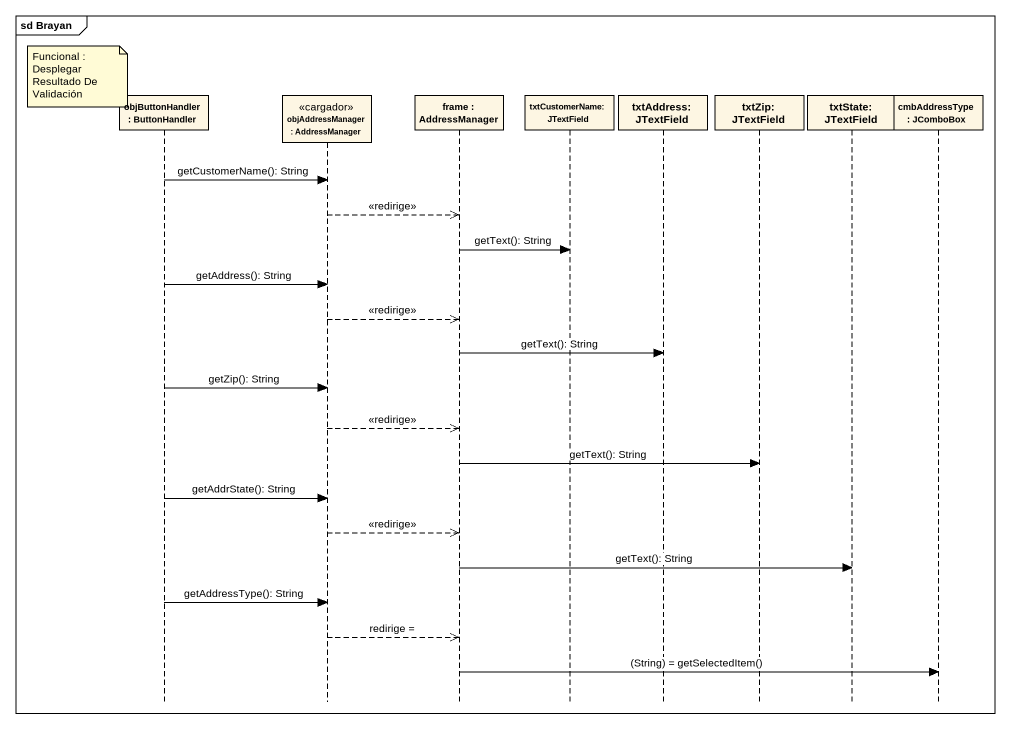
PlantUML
@startuml
mainframe sd Brayan
hide footbox
participant "objButtonHandler : ButtonHandler" as objButtonHandler
participant "objAddressManager : AddressManager" as objAddressManager <<cargador>>
participant "frame : AddressManager" as frame_
participant "txtCustomerName: JTextField" as txtCustomerName_JTextField
participant "txtAddress: JTextField" as txtAddress_JTextField
participant "txtZip: JTextField" as txtZip_JTextField
participant "txtState: JTextField" as txtState_JTextField
participant "cmbAddressType : JComboBox" as cmbAddressType_JComboBox

note left of objButtonHandler : Funcional : Desplegar Resultado De Validación
objButtonHandler -> objAddressManager : getCustomerName(): String
objAddressManager -->> frame_ : <<redirige>>
frame_ -> txtCustomerName_JTextField : getText(): String
objButtonHandler -> objAddressManager : getAddress(): String
objAddressManager -->> frame_ : <<redirige>>
frame_ -> txtAddress_JTextField : getText(): String
objButtonHandler -> objAddressManager : getZip(): String
objAddressManager -->> frame_ : <<redirige>>
frame_ -> txtZip_JTextField : getText(): String
objButtonHandler -> objAddressManager : getAddrState(): String
objAddressManager -->> frame_ : <<redirige>>
frame_ -> txtState_JTextField : getText(): String
objButtonHandler -> objAddressManager : getAddressType(): String
objAddressManager -->> frame_ : redirige =
frame_ -> cmbAddressType_JComboBox : (String) = getSelectedItem()
@enduml
